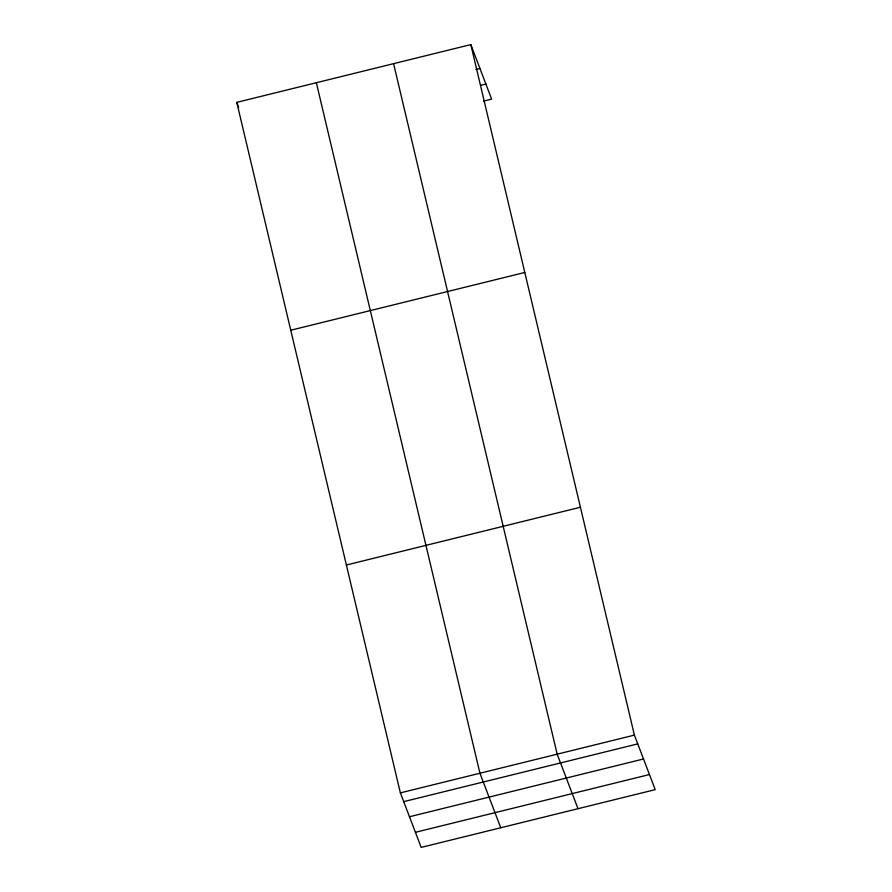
<?xml version="1.0" encoding="UTF-8"?>
<svg xmlns="http://www.w3.org/2000/svg" width="892" height="892" viewBox="0 0 892 892"><rect width="100%" height="100%" fill="white"/><g stroke="black" fill="none" stroke-linecap="round" stroke-linejoin="round"><path stroke-width="1.34" d="M470.82 44.6L634.402 735.119L655.219 789.643L421.18 847.4L400.363 792.876L236.781 102.357L470.82 44.6L491.637 99.124L483.654 101.097M475.938 69.465L479.929 68.472M480.554 85.342L485.872 84.026M290.759 330.23L524.797 272.473M346.375 565.004L580.413 507.247M400.363 792.876L634.402 735.119M403.708 801.652L637.747 743.895M409.473 816.749L643.522 758.992M415.416 832.303L649.454 774.546M577.994 808.698L557.165 754.175L393.584 63.655M236.781 102.357L238.688 107.374M500.758 827.765L479.929 773.23L316.348 82.722"/></g></svg>
